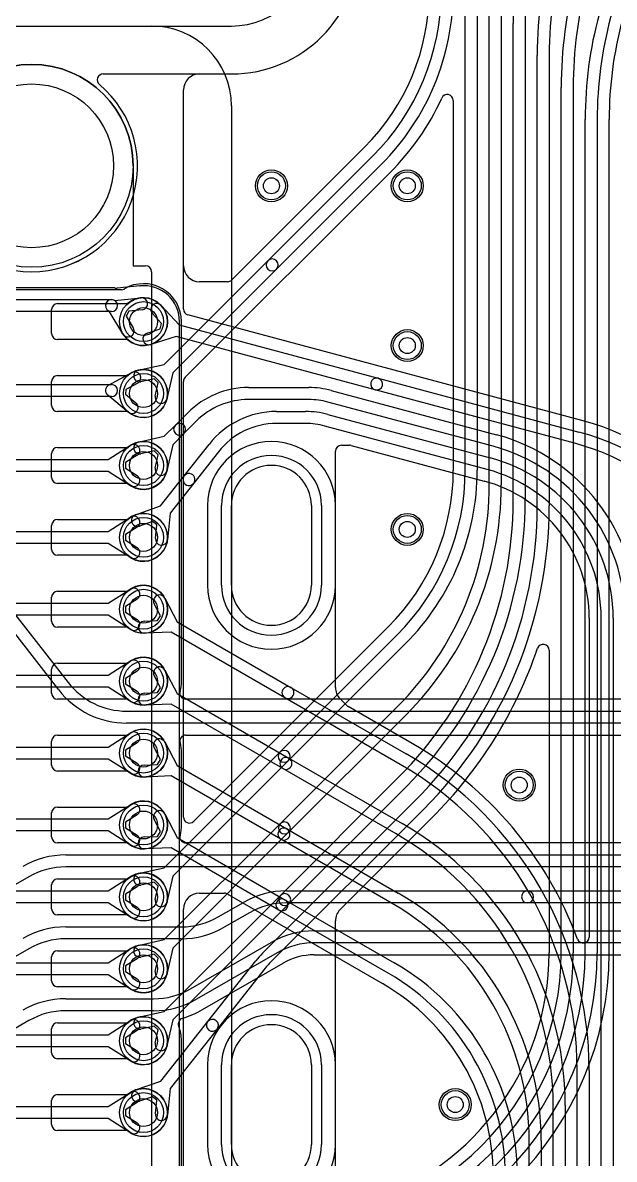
# Model space of a CAD drawing. Extents: x 0 to 57.1, y 0 to 59.8.
# Drawn here: x 40.39 to 47.79, y 30.32 to 44.54 of the extents above; entities that cross this region are included whole.
import ezdxf

# ---------------------------------------------------------------- set-up
doc = ezdxf.new("R2010")
doc.units = 0
for name, color, linetype in [('Hole', 1, 'CONTINUOUS'), ('L1', 3, 'CONTINUOUS'), ('L2', 3, 'CONTINUOUS'), ('L3', 3, 'CONTINUOUS'), ('L4', 3, 'CONTINUOUS'), ('Outline', 7, 'CONTINUOUS'), ('PartsArea-A', 111, 'CONTINUOUS'), ('PartsArea-B', 111, 'CONTINUOUS'), ('Resist-A', 2, 'CONTINUOUS'), ('Resist-B', 2, 'CONTINUOUS')]:
    doc.layers.add(name, color=color, linetype=linetype)

msp = doc.modelspace()

# ---------------------------------------------------------------- linework, layer by layer
at = {"layer": 'Hole'}
for p, q in [((43, 37.5), (43, 38.5)), ((44, 38.5), (44, 37.5)), ((43, 30.5), (43, 31.5)), ((44, 31.5), (44, 30.5))]:
    msp.add_line(p, q, dxfattribs=at)
for centre, radius in [((40.5, 42.75), 1.025), ((43.5, 42.5), 0.1), ((45.2, 42.5), 0.1), ((41.9, 40.8), 0.175), ((45.2, 40.5), 0.1), ((41.9, 39.9), 0.175), ((41.9, 39), 0.175), ((41.9, 38.1), 0.175), ((45.2, 38.2), 0.1), ((41.9, 37.2), 0.175), ((41.9, 36.3), 0.175), ((41.9, 35.4), 0.175), ((46.6, 35), 0.1), ((41.9, 34.5), 0.175), ((41.9, 33.6), 0.175), ((41.9, 32.7), 0.175), ((41.9, 31.8), 0.175), ((41.9, 30.9), 0.175), ((45.8, 31), 0.1)]:
    msp.add_circle(centre, radius, dxfattribs=at)
for centre, start, end in [((43.5, 38.5), 0, 180), ((43.5, 37.5), 180, 0), ((43.5, 31.5), 0, 180), ((43.5, 30.5), 180, 0)]:
    msp.add_arc(centre, 0.5, start, end, dxfattribs=at)
at = {"layer": 'L1'}
for p, q in [((45.925, 38.94264), (45.925, 45.27653)), ((46.075, 45.27653), (46.075, 38.94264)), ((46.225, 38.75685), (46.225, 44.93012)), ((46.375, 44.93012), (46.375, 38.75685)), ((46.525, 38.57107), (46.525, 44.53013)), ((46.675, 44.53013), (46.675, 38.57107)), ((46.825, 38.49533), (46.825, 44.13012)), ((46.975, 44.13012), (46.975, 38.49533)), ((42.6, 43.9), (43, 43.9)), ((42.4, 41.50004), (42.4, 43.7)), ((47.125, 32.9), (47.125, 43.73012)), ((47.275, 43.73012), (47.275, 32.9)), ((45.77496, 43.56781), (45.77496, 38.94264)), ((47.425, 32.9), (47.425, 43.33012)), ((47.575, 43.33012), (47.575, 32.9)), ((47.72504, 32.9), (47.72504, 43.33012)), ((44.66219, 42.98045), (43.00375, 41.32201)), ((43.45612, 41.56218), (44.76829, 42.87435)), ((44.87435, 42.76829), (43.56218, 41.45612)), ((42.422, 40.10374), (44.98045, 42.66219)), ((42.15936, 40.26542), (43.45612, 41.56218)), ((43.56218, 41.45612), (42.26542, 40.15936)), ((42.95072, 41.30004), (42.6, 41.30004)), ((40.825, 41.025), (41.70157, 41.025)), ((40.75, 40.65), (40.75, 40.95)), ((41.70157, 40.575), (40.825, 40.575)), ((41.83453, 40.19277), (42.15936, 40.26542)), ((40.825, 40.125), (41.70157, 40.125)), ((42.26542, 40.15936), (42.19277, 39.83453)), ((40.75, 39.75), (40.75, 40.05)), ((42.03412, 40.08371), (41.86727, 40.04639)), ((42.08371, 40.03412), (42.03412, 40.08371)), ((42.04639, 39.86727), (42.08371, 40.03412)), ((42.40004, 34.59929), (42.40004, 40.05073)), ((41.70157, 39.675), (40.825, 39.675)), ((40.75, 38.85), (40.75, 39.15)), ((40.825, 39.225), (41.70157, 39.225)), ((41.70157, 38.775), (40.825, 38.775)), ((42.69996, 38.5), (42.69996, 37.5)), ((44.30004, 37.5), (44.30004, 38.5)), ((40.825, 38.325), (41.70157, 38.325)), ((40.75, 37.95), (40.75, 38.25)), ((41.70157, 37.875), (40.825, 37.875)), ((40.825, 37.425), (41.70157, 37.425)), ((40.75, 37.05), (40.75, 37.35)), ((41.70157, 36.975), (40.825, 36.975)), ((44.96219, 36.98045), (42.52802, 34.54628)), ((43.60612, 35.41218), (45.06829, 36.87435)), ((45.17435, 36.76829), (43.71218, 35.30612)), ((46.97496, 36.68694), (46.97496, 32.9)), ((40.75, 36.15), (40.75, 36.45)), ((40.825, 36.525), (41.70157, 36.525)), ((41.70157, 36.075), (40.825, 36.075)), ((43.60967, 34.51573), (45.07539, 35.98147)), ((45.18146, 35.8754), (43.71573, 34.40967)), ((40.825, 35.625), (41.70157, 35.625)), ((40.75, 35.25), (40.75, 35.55)), ((42.15936, 33.96542), (43.60612, 35.41218)), ((43.71218, 35.30612), (42.26542, 33.85936)), ((41.70157, 35.175), (40.825, 35.175)), ((43.61322, 33.61928), (45.0825, 35.08856)), ((45.18857, 34.98249), (43.71928, 33.51322)), ((40.825, 34.725), (41.70157, 34.725)), ((43.38841, 32.89448), (45.29463, 34.80071)), ((40.75, 34.35), (40.75, 34.65)), ((45.4007, 34.69464), (43.49448, 32.78842)), ((44.35862, 33.44036), (45.5068, 34.58854)), ((42.15936, 33.06542), (43.60967, 34.51573)), ((43.71573, 34.40967), (42.26542, 32.95936)), ((41.70157, 34.275), (40.825, 34.275)), ((41.83453, 33.89277), (42.15936, 33.96542)), ((42.26542, 33.85936), (42.19277, 33.53453)), ((40.75, 33.45), (40.75, 33.75)), ((40.825, 33.825), (41.70157, 33.825)), ((42.03412, 33.78371), (41.86727, 33.74639)), ((42.08371, 33.73412), (42.03412, 33.78371)), ((42.04639, 33.56727), (42.08371, 33.73412)), ((42.15936, 32.16542), (43.61322, 33.61928)), ((43.71928, 33.51322), (42.26542, 32.05936)), ((41.70157, 33.375), (40.825, 33.375)), ((44.30004, 29.92894), (44.30004, 33.29894)), ((41.83453, 32.99277), (42.15936, 33.06542)), ((40.825, 32.925), (41.70157, 32.925)), ((42.03412, 32.88371), (41.86727, 32.84639)), ((42.08371, 32.83412), (42.03412, 32.88371)), ((42.26542, 32.95936), (42.19277, 32.63453)), ((40.75, 32.55), (40.75, 32.85)), ((42.04639, 32.66727), (42.08371, 32.83412)), ((42.70309, 32.03828), (43.30481, 32.80046)), ((43.42254, 32.70752), (42.82083, 31.94534)), ((41.70157, 32.475), (40.825, 32.475)), ((41.83453, 32.09277), (42.15936, 32.16542)), ((40.825, 32.025), (41.70157, 32.025)), ((42.11488, 31.29321), (42.70309, 32.03828)), ((42.26542, 32.05936), (42.19277, 31.73453)), ((40.75, 31.65), (40.75, 31.95)), ((42.03412, 31.98371), (41.86727, 31.94639)), ((42.08371, 31.93412), (42.03412, 31.98371)), ((42.04639, 31.76727), (42.08371, 31.93412)), ((42.82083, 31.94534), (42.23261, 31.20027)), ((41.70157, 31.575), (40.825, 31.575)), ((41.80077, 31.18312), (42.11488, 31.29321)), ((42.23261, 31.20027), (42.19841, 30.86918)), ((40.75, 30.75), (40.75, 31.05)), ((40.825, 31.125), (41.70157, 31.125)), ((42.01176, 31.09812), (41.85039, 31.04156)), ((42.06678, 31.05466), (42.01176, 31.09812)), ((42.04921, 30.8846), (42.06678, 31.05466)), ((41.70157, 30.675), (40.825, 30.675))]:
    msp.add_line(p, q, dxfattribs=at)
for centre, radius in [((43.5, 42.5), 0.2), ((45.2, 42.5), 0.2), ((41.9, 40.8), 0.3), ((45.2, 40.5), 0.2), ((41.9, 39.9), 0.3), ((41.9, 39), 0.3), ((41.9, 38.1), 0.3), ((45.2, 38.2), 0.2), ((41.9, 37.2), 0.3), ((41.9, 36.3), 0.3), ((41.9, 35.4), 0.3), ((46.6, 35), 0.2), ((41.9, 34.5), 0.3), ((41.9, 33.6), 0.3), ((41.9, 32.7), 0.3), ((41.9, 31.8), 0.3), ((41.9, 30.9), 0.3), ((45.8, 31), 0.2)]:
    msp.add_circle(centre, radius, dxfattribs=at)
for centre, radius, start, end in [((52.5, 44.53013), 5.975, 149.999991, 180), ((52.5, 44.53013), 5.825, 150.00001, 180), ((43, 45.5), 1.6, -90, 90), ((52.5, 44.13012), 5.675, 149.999979, 180), ((52.5, 44.13012), 5.525, 149.999998, 180), ((52.5, 43.73012), 5.375, 149.999873, 180), ((52.5, 43.73012), 5.225, 149.999881, 180), ((52.5, 43.33012), 5.075, 150.000006, 180), ((52.5, 43.33012), 4.925, 150.000017, 180), ((52.5, 43.33027), 4.77496, 150.00002, -179.9982), ((42.7, 44.94264), 2.77496, -45, 0), ((42.7, 44.94264), 2.925, -45, 0), ((42.7, 44.94264), 3.075, -45, 0), ((42.6, 43.7), 0.2, 90, 180), ((42.7, 44.94265), 3.22505, -45.000126, -24.621142), ((45.69999, 43.56781), 0.07497, 0, 155.380199), ((43.50915, 41.50915), 0.075, 135, -45), ((43.50915, 41.50915), 0.075, -45, 135), ((42.6, 41.50004), 0.2, 180, -90), ((42.95072, 41.37504), 0.075, -90, -45), ((40.825, 40.95), 0.075, 90, 180), ((41.9, 40.8), 0.3, -131.409429, 131.409429), ((40.825, 40.65), 0.075, 180, -90), ((40.825, 40.05), 0.075, 90, 180), ((41.9, 39.9), 0.3, -131.409429, 131.409429), ((41.8509, 40.11958), 0.075, 102.607528, -77.393385), ((42.47501, 40.05073), 0.07497, 135, 180), ((42.11958, 39.8509), 0.075, 167.392472, -12.606615), ((40.825, 39.75), 0.075, 180, -90), ((41.9, 39), 0.3, -131.409429, 131.409429), ((43.5, 38.5), 0.80004, 0, 180), ((40.825, 39.15), 0.075, 90, 180), ((40.825, 38.85), 0.075, 180, -90), ((43, 38.94264), 2.77496, -45, 0), ((43, 38.94264), 2.925, -45, 0), ((43, 38.94264), 3.075, -45, 0), ((42.3, 38.75686), 3.925, -45, -0.000146), ((42.3, 38.75686), 4.075, -45, -0.000141), ((41.6, 38.57106), 4.925, -45, 0.000116), ((41.6, 38.57106), 5.075, -45, 0.000113), ((41.6, 38.49534), 5.225, -45, -0.00011), ((41.6, 38.49534), 5.375, -45, -0.000107), ((40.825, 38.25), 0.075, 90, 180), ((41.9, 38.1), 0.3, -131.409429, 131.409429), ((40.825, 37.95), 0.075, 180, -90), ((40.825, 37.35), 0.075, 90, 180), ((41.9, 37.2), 0.3, -131.409429, 131.409429), ((43.5, 37.5), 0.80004, 180, 0), ((40.825, 37.05), 0.075, 180, -90), ((41.59999, 38.49535), 5.52506, -45, -18.840114), ((46.89999, 36.68694), 0.07497, 0, 161.159013), ((41.9, 36.3), 0.3, -131.409429, 131.409429), ((40.825, 36.45), 0.075, 90, 180), ((40.825, 36.15), 0.075, 180, -90), ((40.825, 35.55), 0.075, 90, 180), ((41.9, 35.4), 0.3, -131.409429, 131.409429), ((43.65915, 35.35915), 0.075, -45, 135), ((43.65915, 35.35915), 0.075, 135, -45), ((40.825, 35.25), 0.075, 180, -90), ((40.825, 34.65), 0.075, 90, 180), ((41.9, 34.5), 0.3, -131.409429, 131.409429), ((42.47501, 34.59929), 0.07497, 180, -45), ((43.6627, 34.4627), 0.075, 135, -45), ((43.6627, 34.4627), 0.075, -45, 135), ((40.825, 34.35), 0.075, 180, -90), ((41.9, 33.6), 0.3, -131.409429, 131.409429), ((41.8509, 33.81958), 0.075, 102.607528, -77.393385), ((40.825, 33.75), 0.075, 90, 180), ((43.66625, 33.56625), 0.075, 135, -45), ((43.66625, 33.56625), 0.075, -45, 135), ((40.825, 33.45), 0.075, 180, -90), ((42.11958, 33.5509), 0.075, 167.392472, -12.606615), ((44.50004, 33.29894), 0.2, 135, 180), ((40.825, 32.85), 0.075, 90, 180), ((41.9, 32.7), 0.3, -131.409429, 131.409429), ((41.8509, 32.91958), 0.075, 102.607528, -77.393385), ((44.14856, 32.13435), 1.075, 135.000754, 141.710286), ((43.7, 32.9), 3.875, -90, 0), ((43.7, 32.9), 3.725, -90, 0), ((43.7, 32.9), 3.575, -90, 0), ((43.7, 32.9), 3.425, -90, 0), ((43.7, 32.9), 4.02504, -90, 0), ((43.7, 32.90001), 3.27496, -75.360365, -0.000175), ((44.14856, 32.13435), 0.925, 135.000438, 141.710016), ((42.11958, 32.6509), 0.075, 167.392472, -12.606615), ((40.825, 32.55), 0.075, 180, -90), ((40.825, 31.95), 0.075, 90, 180), ((41.9, 31.8), 0.3, -131.409429, 131.409429), ((41.8509, 32.01958), 0.075, 102.607528, -77.393385), ((42.76196, 31.99181), 0.075, 141.713624, -38.289651), ((42.76196, 31.99181), 0.075, -38.286376, 141.709684), ((42.11958, 31.7509), 0.075, 167.392472, -12.606615), ((40.825, 31.65), 0.075, 180, -90), ((41.9, 30.9), 0.3, -131.409429, 131.409429), ((41.82558, 31.11234), 0.075, 109.316724, -70.684716), ((40.825, 31.05), 0.075, 90, 180), ((42.12381, 30.87689), 0.075, 174.099362, -5.897884), ((40.825, 30.75), 0.075, 180, -90)]:
    msp.add_arc(centre, radius, start, end, dxfattribs=at)
at = {"layer": 'L2'}
for p, q in [((41.39693, 43.9), (43, 43.9)), ((41.5, 41.22504), (32.8, 41.22504)), ((41.8543, 41.24772), (41.57054, 41.21876)), ((32.8, 41.075), (41.5, 41.075)), ((41.53354, 41.06708), (41.5384, 41.06465)), ((41.5384, 41.06465), (41.86953, 41.09845)), ((41.5, 40.925), (32.82271, 40.925)), ((41.47133, 40.93049), (41.46646, 40.93292)), ((41.64296, 40.64531), (41.47133, 40.93049)), ((41.71467, 40.93187), (41.68331, 40.86915)), ((41.68331, 40.86915), (41.77148, 40.72265)), ((41.88477, 40.94923), (41.71467, 40.93187)), ((42.35004, 28.2), (42.35004, 40.8)), ((41.46398, 40.00328), (41.75591, 40.16313)), ((32.8, 40.0125), (41.5, 40.0125)), ((41.82795, 40.03157), (41.67948, 39.95027)), ((41.5, 39.8625), (32.80467, 39.8625)), ((41.70951, 39.66824), (41.45238, 39.87956)), ((41.67948, 39.95027), (41.67398, 39.89159)), ((41.67398, 39.89159), (41.80475, 39.78412)), ((41.45822, 39.075), (41.73928, 39.25331)), ((41.81964, 39.12665), (41.67526, 39.03505)), ((32.79766, 39.075), (41.45822, 39.075)), ((41.67526, 39.03505), (41.67526, 38.96495)), ((41.45822, 38.925), (32.79766, 38.925)), ((41.73928, 38.74669), (41.45822, 38.925)), ((41.67526, 38.96495), (41.81964, 38.87335)), ((42.69996, 38.5), (42.69996, 37.5)), ((44.30004, 37.5), (44.30004, 38.5)), ((41.45822, 38.175), (41.73928, 38.35331)), ((32.79766, 38.175), (41.45822, 38.175)), ((41.81964, 38.22665), (41.67526, 38.13505)), ((41.67526, 38.13505), (41.67526, 38.06495)), ((41.45822, 38.025), (32.79766, 38.025)), ((41.73928, 37.84669), (41.45822, 38.025)), ((41.67526, 38.06495), (41.81964, 37.97335)), ((41.45822, 37.275), (41.73928, 37.45331)), ((32.79766, 37.275), (41.45822, 37.275)), ((41.81964, 37.32665), (41.67526, 37.23505)), ((41.67526, 37.23505), (41.67526, 37.16495)), ((41.67526, 37.16495), (41.81964, 37.07335)), ((41.45822, 37.125), (32.79766, 37.125)), ((41.73928, 36.94669), (41.45822, 37.125)), ((41.45822, 36.375), (41.73928, 36.55331)), ((41.81964, 36.42665), (41.67526, 36.33505)), ((32.79766, 36.375), (41.45822, 36.375)), ((41.67526, 36.33505), (41.67526, 36.26495)), ((41.45822, 36.225), (32.79766, 36.225)), ((41.73928, 36.04669), (41.45822, 36.225)), ((41.67526, 36.26495), (41.81964, 36.17335)), ((41.45822, 35.475), (41.73928, 35.65331)), ((32.79766, 35.475), (41.45822, 35.475)), ((41.81964, 35.52665), (41.67526, 35.43505)), ((41.67526, 35.43505), (41.67526, 35.36495)), ((41.45822, 35.325), (32.79766, 35.325)), ((41.73928, 35.14669), (41.45822, 35.325)), ((41.67526, 35.36495), (41.81964, 35.27335)), ((41.45822, 34.575), (41.73928, 34.75331)), ((32.79766, 34.575), (41.45822, 34.575)), ((41.81964, 34.62665), (41.67526, 34.53505)), ((41.45822, 34.425), (32.79766, 34.425)), ((41.73928, 34.24669), (41.45822, 34.425)), ((41.67526, 34.53505), (41.67526, 34.46495)), ((41.67526, 34.46495), (41.81964, 34.37335)), ((41.45822, 33.675), (41.73928, 33.85331)), ((41.81964, 33.72665), (41.67526, 33.63505)), ((32.79766, 33.675), (41.45822, 33.675)), ((41.67526, 33.63505), (41.67526, 33.56495)), ((41.45822, 33.525), (32.79766, 33.525)), ((41.73928, 33.34669), (41.45822, 33.525)), ((41.67526, 33.56495), (41.81964, 33.47335)), ((41.45822, 32.775), (41.73928, 32.95331)), ((32.79766, 32.775), (41.45822, 32.775)), ((41.81964, 32.82665), (41.67526, 32.73505)), ((41.67526, 32.73505), (41.67526, 32.66495)), ((41.45822, 32.625), (32.79766, 32.625)), ((41.73928, 32.44669), (41.45822, 32.625)), ((41.67526, 32.66495), (41.81964, 32.57335)), ((41.45822, 31.875), (41.73928, 32.05331)), ((32.79766, 31.875), (41.45822, 31.875)), ((41.81964, 31.92665), (41.67526, 31.83505)), ((41.45822, 31.725), (32.79766, 31.725)), ((41.73928, 31.54669), (41.45822, 31.725)), ((41.67526, 31.83505), (41.67526, 31.76495)), ((41.67526, 31.76495), (41.81964, 31.67335)), ((42.69996, 31.5), (42.69996, 30.5)), ((44.30004, 30.5), (44.30004, 31.5)), ((41.45822, 30.975), (41.73928, 31.15331)), ((41.81964, 31.02665), (41.67526, 30.93505)), ((32.79766, 30.975), (41.45822, 30.975)), ((41.67526, 30.93505), (41.67526, 30.86495)), ((41.45822, 30.825), (32.79766, 30.825)), ((41.73928, 30.64669), (41.45822, 30.825)), ((41.67526, 30.86495), (41.81964, 30.77335))]:
    msp.add_line(p, q, dxfattribs=at)
for centre, radius in [((43.5, 42.5), 0.2), ((45.2, 42.5), 0.2), ((41.9, 40.8), 0.3), ((45.2, 40.5), 0.2), ((41.9, 39.9), 0.3), ((41.9, 39), 0.3), ((41.9, 38.1), 0.3), ((45.2, 38.2), 0.2), ((41.9, 37.2), 0.3), ((41.9, 36.3), 0.3), ((41.9, 35.4), 0.3), ((46.6, 35), 0.2), ((41.9, 34.5), 0.3), ((41.9, 33.6), 0.3), ((41.9, 32.7), 0.3), ((41.9, 31.8), 0.3), ((41.9, 30.9), 0.3), ((45.8, 31), 0.2)]:
    msp.add_circle(centre, radius, dxfattribs=at)
for centre, radius, start, end in [((43, 45.5), 1.6, -90, 90), ((41.39693, 43.825), 0.075, 90, -129.839804), ((40.5, 42.75), 1.32504, 129.840063, 50.159937), ((41.50001, 40.99999), 0.22505, 77.896175, 90.002546), ((41.56293, 41.29337), 0.075, -102.107029, -84.17614), ((41.84669, 41.32233), 0.075, -84.17614, -84.084164), ((41.87762, 41.02389), 0.22504, 95.54111, 95.917319), ((41.84881, 41.32254), 0.075, -84.582847, -84.406475), ((41.9, 40.8), 0.45004, 0, 95.595315), ((41.5, 41), 0.075, 63.434949, -116.565051), ((41.5, 41), 0.075, -90, 90), ((41.87715, 41.02384), 0.075, -84.168539, 95.827949), ((41.70722, 40.68398), 0.075, -148.961563, 31.041338), ((41.79193, 40.09735), 0.075, -61.295643, 118.703472), ((41.5, 39.9375), 0.075, 118.704357, -129.416262), ((41.5, 39.9375), 0.075, -90, 90), ((41.75713, 39.72618), 0.075, -129.416262, 50.585229), ((41.77946, 39.18998), 0.075, -57.606734, 122.392259), ((43.5, 38.5), 0.80004, 0, 180), ((41.77946, 38.81002), 0.075, -122.393266, 57.607741), ((41.77946, 38.28998), 0.075, -57.606734, 122.392259), ((41.77946, 37.91002), 0.075, -122.393266, 57.607741), ((41.77946, 37.38998), 0.075, -57.606734, 122.392259), ((43.5, 37.5), 0.80004, 180, 0), ((41.77946, 37.01002), 0.075, -122.393266, 57.607741), ((41.77946, 36.48998), 0.075, -57.606734, 122.392259), ((41.77946, 36.11002), 0.075, -122.393266, 57.607741), ((41.77946, 35.58998), 0.075, -57.606734, 122.392259), ((41.77946, 35.21002), 0.075, -122.393266, 57.607741), ((41.77946, 34.68998), 0.075, -57.606734, 122.392259), ((41.77946, 34.31002), 0.075, -122.393266, 57.607741), ((41.77946, 33.78998), 0.075, -57.606734, 122.392259), ((41.77946, 33.41002), 0.075, -122.393266, 57.607741), ((41.77946, 32.88998), 0.075, -57.606734, 122.392259), ((41.77946, 32.51002), 0.075, -122.393266, 57.607741), ((43.5, 31.5), 0.80004, 0, 180), ((41.77946, 31.98998), 0.075, -57.606734, 122.392259), ((41.77946, 31.61002), 0.075, -122.393266, 57.607741), ((41.77946, 31.08998), 0.075, -57.606734, 122.392259), ((41.77946, 30.71002), 0.075, -122.393266, 57.607741), ((43.5, 30.5), 0.80004, 180, 0)]:
    msp.add_arc(centre, radius, start, end, dxfattribs=at)
at = {"layer": 'L3'}
for p, q in [((41.39694, 43.9), (43, 43.9)), ((41.62271, 41.20004), (37.8, 41.20004)), ((42.37504, 36.3), (42.37504, 40.8)), ((42.69996, 38.5), (42.69996, 37.5)), ((44.30004, 37.5), (44.30004, 38.5)), ((40.18799, 37.27331), (40.95894, 36.2821)), ((40.84054, 36.19), (40.06959, 37.18121)), ((48.77644, 36.07504), (42.4292, 36.07504)), ((41.68907, 35.925), (48.77644, 35.925)), ((48.77644, 35.775), (41.68907, 35.775)), ((42.4292, 35.62496), (48.66857, 35.62496)), ((42.37504, 34.5), (42.37504, 35.4)), ((48.80622, 34.27504), (42.4292, 34.27504)), ((40.9268, 34.125), (48.80622, 34.125)), ((48.80622, 33.975), (40.9268, 33.975)), ((40.4643, 33.85107), (39.98276, 33.57306)), ((43.68757, 33.675), (46.70378, 33.675)), ((46.70378, 33.675), (49.70233, 33.675)), ((42.83474, 33.34893), (43.15007, 33.53098)), ((46.70378, 33.525), (43.68757, 33.525)), ((49.70233, 33.525), (46.70378, 33.525)), ((43.22507, 33.40107), (42.90974, 33.21902)), ((40.9268, 33.225), (42.37224, 33.225)), ((44.03398, 33.175), (50.26626, 33.175)), ((42.37224, 33.075), (40.9268, 33.075)), ((42.48834, 32.44893), (43.49648, 33.03098)), ((50.26626, 33.025), (44.03398, 33.025)), ((40.4643, 32.95107), (39.98276, 32.67306)), ((43.57148, 32.90107), (42.56334, 32.31902)), ((44.03398, 32.87496), (50.26626, 32.87496)), ((42.63837, 32.18909), (43.64648, 32.77112)), ((40.9268, 32.325), (42.02584, 32.325)), ((42.02584, 32.175), (40.9268, 32.175)), ((40.4643, 32.05107), (39.98276, 31.77306)), ((42.37504, 28.62504), (42.37504, 31.8)), ((42.69996, 31.5), (42.69996, 30.5)), ((44.30004, 30.5), (44.30004, 31.5))]:
    msp.add_line(p, q, dxfattribs=at)
for centre in [(43.5, 42.5), (45.2, 42.5), (45.2, 40.5), (45.2, 38.2), (46.6, 35), (45.8, 31)]:
    msp.add_circle(centre, 0.2, dxfattribs=at)
for centre, radius, start, end in [((43, 45.5), 1.6, -90, 90), ((41.39693, 43.825), 0.075, 89.992361, -129.839804), ((40.50001, 42.74998), 1.32505, 129.840118, 50.160823), ((41.89999, 40.79999), 0.47505, 0.001206, 120.269981), ((41.62271, 41.27504), 0.075, -90, -63.428116), ((41.62273, 41.27505), 0.075, -63.445198, -59.735864), ((43.5, 38.5), 0.80004, 0, 180), ((43.5, 37.5), 0.80004, 180, 0), ((41.68907, 36.84997), 0.92497, -142.125167, -90), ((41.9, 36.3), 0.47504, -15.820973, 0), ((41.68907, 36.84997), 1.07497, -142.124923, -90), ((42.4292, 36.15004), 0.075, 164.177376, -90), ((42.4292, 35.54996), 0.075, 90, -164.177376), ((41.9, 35.4), 0.47504, 0, 15.820973), ((41.9, 34.5), 0.47504, -15.820973, 0), ((42.4292, 34.35004), 0.075, 164.177376, -90), ((40.9268, 33.05), 1.075, 90, 119.999868), ((40.9268, 33.05), 0.925, 90, 120.000108), ((43.68757, 32.6), 1.075, 90, 119.999868), ((46.70378, 33.6), 0.075, 90, -90), ((46.70378, 33.6), 0.075, -90, 90), ((43.68757, 32.6), 0.925, 90, 120.000108), ((42.37224, 34.15), 0.925, -90, -59.999892), ((40.9268, 32.15), 1.075, 90, 119.999868), ((42.37224, 34.15), 1.075, -90, -60.000072), ((44.03398, 32.1), 1.075, 90, 120.000155), ((40.9268, 32.15), 0.925, 90, 120.000108), ((44.03398, 32.1), 0.925, 90, 120.000108), ((44.03398, 32.1), 0.77496, 90, 119.862721), ((43.68466, 32.70657), 0.075, 119.922082, 120.603443), ((43.68505, 32.70679), 0.075, 119.507986, 120.264136), ((42.02584, 33.25), 0.925, -90, -59.999892), ((40.9268, 31.25), 1.075, 90, 119.999868), ((42.02584, 33.25), 1.075, -90, -60.000072), ((43.5, 31.5), 0.80004, 0, 180), ((40.9268, 31.25), 0.925, 90, 120.000108), ((42.02587, 33.25001), 1.22504, -72.846723, -60.000909), ((42.40929, 32.0078), 0.07501, 107.154404, -157.808501), ((42.40964, 32.00692), 0.075, -158.531949, -157.904929), ((41.89997, 31.8), 0.47507, 0, 22.096808), ((43.5, 30.5), 0.80004, 180, 0)]:
    msp.add_arc(centre, radius, start, end, dxfattribs=at)
at = {"layer": 'L4'}
for p, q in [((42.6, 43.9), (43, 43.9)), ((42.4, 40.95655), (42.4, 43.7)), ((40.825, 41.025), (41.70157, 41.025)), ((42.12081, 41.00308), (42.34614, 40.7581)), ((40.75, 40.65), (40.75, 40.95)), ((42.12616, 40.77569), (42.01041, 40.90154)), ((47.3847, 39.56336), (42.45559, 40.88411)), ((41.94485, 40.65686), (42.10799, 40.70797)), ((42.10799, 40.70797), (42.12616, 40.77569)), ((42.34614, 40.7581), (44.83548, 40.09108)), ((41.70157, 40.575), (40.825, 40.575)), ((42.30732, 40.61322), (41.98969, 40.51372)), ((44.79666, 39.9462), (42.30732, 40.61322)), ((40.825, 40.125), (41.70157, 40.125)), ((40.75, 39.75), (40.75, 40.05)), ((43.21421, 39.975), (43.96803, 39.975)), ((44.83548, 40.09108), (47.34587, 39.41843)), ((44.24626, 39.93837), (46.31469, 39.38414)), ((47.30705, 39.27354), (44.79666, 39.9462)), ((43.96803, 39.825), (43.21421, 39.825)), ((46.27587, 39.23926), (44.20744, 39.79348)), ((41.70157, 39.675), (40.825, 39.675)), ((42.29901, 39.50507), (42.45408, 39.66014)), ((42.56015, 39.55407), (42.40507, 39.39901)), ((43.56462, 39.675), (43.92846, 39.675)), ((44.20669, 39.63837), (46.23703, 39.09435)), ((42.15936, 39.36542), (42.29901, 39.50507)), ((43.92846, 39.525), (43.56462, 39.525)), ((46.19821, 38.94946), (44.16787, 39.49348)), ((41.83453, 39.29277), (42.15936, 39.36542)), ((42.40507, 39.39901), (42.26542, 39.25936)), ((42.40992, 38.87037), (42.71933, 39.26416)), ((40.75, 38.85), (40.75, 39.15)), ((40.825, 39.225), (41.70157, 39.225)), ((42.03412, 39.18371), (41.86727, 39.14639)), ((42.08371, 39.13412), (42.03412, 39.18371)), ((42.04639, 38.96727), (42.08371, 39.13412)), ((42.26542, 39.25936), (42.19277, 38.93453)), ((42.83727, 39.17148), (42.52786, 38.77769)), ((44.30004, 36.2206), (44.30004, 39.17759)), ((44.37501, 39.25256), (44.47741, 39.25256)), ((44.49681, 39.25001), (46.15937, 38.80454)), ((42.11396, 38.49371), (42.40992, 38.87037)), ((41.70157, 38.775), (40.825, 38.775)), ((42.52786, 38.77769), (42.23191, 38.40103)), ((41.80011, 38.38288), (42.11396, 38.49371)), ((40.825, 38.325), (41.70157, 38.325)), ((42.01129, 38.29838), (41.85005, 38.24144)), ((42.06641, 38.25506), (42.01129, 38.29838)), ((42.23191, 38.40103), (42.19848, 38.06987)), ((40.75, 37.95), (40.75, 38.25)), ((42.04924, 38.08493), (42.06641, 38.25506)), ((41.70157, 37.875), (40.825, 37.875)), ((40.825, 37.425), (41.70157, 37.425)), ((40.75, 37.05), (40.75, 37.35)), ((42.16585, 37.33901), (42.32008, 37.04407)), ((42.11216, 37.118), (42.03293, 37.26951)), ((41.90627, 37.05013), (42.0771, 37.05727)), ((42.0771, 37.05727), (42.11216, 37.118)), ((42.32008, 37.04407), (43.74435, 36.22176)), ((47.47495, 37.09005), (47.47495, 33.09689)), ((47.62499, 17.161), (47.62499, 37.09005)), ((47.77499, 37.09005), (47.77499, 17.161)), ((41.70157, 36.975), (40.825, 36.975)), ((42.24509, 36.91416), (41.91253, 36.90027)), ((43.66935, 36.09186), (42.24509, 36.91416)), ((40.75, 36.15), (40.75, 36.45)), ((40.825, 36.525), (41.70157, 36.525)), ((42.16585, 36.43901), (42.32008, 36.14407)), ((42.11216, 36.218), (42.03293, 36.36951)), ((41.90627, 36.15013), (42.0771, 36.15727)), ((42.0771, 36.15727), (42.11216, 36.218)), ((42.32008, 36.14407), (43.71935, 35.33619)), ((43.74435, 36.22176), (45.18749, 35.38857)), ((41.70157, 36.075), (40.825, 36.075)), ((42.24509, 36.01416), (41.91253, 36.00027)), ((43.64435, 35.20629), (42.24509, 36.01416)), ((45.11249, 35.25866), (43.66935, 36.09186)), ((44.44344, 35.99436), (44.35862, 36.07918)), ((45.26251, 35.51851), (44.45897, 35.98244)), ((40.825, 35.625), (41.70157, 35.625)), ((40.75, 35.25), (40.75, 35.55)), ((42.11216, 35.318), (42.03293, 35.46951)), ((42.16585, 35.53901), (42.32008, 35.24406)), ((42.0771, 35.25727), (42.11216, 35.318)), ((43.71935, 35.33619), (45.13749, 34.51743)), ((41.70157, 35.175), (40.825, 35.175)), ((41.90627, 35.25013), (42.0771, 35.25727)), ((42.32008, 35.24406), (43.69435, 34.45062)), ((45.06249, 34.38753), (43.64435, 35.20629)), ((42.24509, 35.11416), (41.91253, 35.10027)), ((43.61935, 34.32072), (42.24509, 35.11416)), ((40.825, 34.725), (41.70157, 34.725)), ((40.75, 34.35), (40.75, 34.65)), ((42.11216, 34.418), (42.03293, 34.56951)), ((42.16585, 34.63901), (42.32008, 34.34407)), ((43.69435, 34.45062), (45.08748, 33.64631)), ((41.90627, 34.35013), (42.0771, 34.35727)), ((42.0771, 34.35727), (42.11216, 34.418)), ((42.32008, 34.34407), (43.66935, 33.56506)), ((45.01248, 33.5164), (43.61935, 34.32072)), ((41.70157, 34.275), (40.825, 34.275)), ((42.24509, 34.21416), (41.91253, 34.20027)), ((43.59435, 33.43516), (42.24509, 34.21416)), ((40.75, 33.45), (40.75, 33.75)), ((40.825, 33.825), (41.70157, 33.825)), ((42.60005, 33.6471), (42.9071, 33.6471)), ((42.9446, 33.63705), (44.88754, 32.51532)), ((42.40004, 28.2), (42.40005, 33.4471)), ((44.96248, 32.64527), (43.59435, 33.43516)), ((43.66935, 33.56506), (45.03748, 32.77517)), ((41.70157, 33.375), (40.825, 33.375)), ((40.825, 32.925), (41.70157, 32.925)), ((40.75, 32.55), (40.75, 32.85)), ((41.70157, 32.475), (40.825, 32.475)), ((40.825, 32.025), (41.70157, 32.025)), ((40.75, 31.65), (40.75, 31.95)), ((41.70157, 31.575), (40.825, 31.575)), ((42.69996, 31.5), (42.69996, 30.5)), ((44.30004, 30.5), (44.30004, 31.5)), ((47.32499, 18.55866), (47.32499, 31.4265)), ((47.47499, 31.4265), (47.47499, 18.55866)), ((40.75, 30.75), (40.75, 31.05)), ((40.825, 31.125), (41.70157, 31.125)), ((47.02499, 19.75632), (47.02499, 30.98838)), ((47.17499, 30.98838), (47.17499, 19.75632)), ((41.70157, 30.675), (40.825, 30.675)), ((46.72499, 20.95399), (46.72499, 30.55026)), ((46.87499, 30.55026), (46.87499, 20.95399))]:
    msp.add_line(p, q, dxfattribs=at)
for centre, radius in [((43.5, 42.5), 0.2), ((45.2, 42.5), 0.2), ((41.9, 40.8), 0.3), ((45.2, 40.5), 0.2), ((41.9, 39.9), 0.3), ((41.9, 39), 0.3), ((41.9, 38.1), 0.3), ((45.2, 38.2), 0.2), ((41.9, 37.2), 0.3), ((41.9, 36.3), 0.3), ((41.9, 35.4), 0.3), ((46.6, 35), 0.2), ((41.9, 34.5), 0.3), ((41.9, 33.6), 0.3), ((41.9, 32.7), 0.3), ((41.9, 31.8), 0.3), ((41.9, 30.9), 0.3), ((45.8, 31), 0.2)]:
    msp.add_circle(centre, radius, dxfattribs=at)
for centre, radius, start, end in [((43, 45.5), 1.6, -90, 90), ((42.6, 43.7), 0.2, 90, 180), ((40.825, 40.95), 0.075, 90, 180), ((41.9, 40.8), 0.3, -131.409429, 131.409429), ((42.06561, 40.95231), 0.075, 42.606185, -137.392983), ((42.475, 40.95655), 0.075, 180, -104.999823), ((40.825, 40.65), 0.075, 180, -90), ((41.96727, 40.58529), 0.075, 107.393673, -72.606362), ((40.825, 40.05), 0.075, 90, 180), ((41.9, 39.9), 0.3, -131.409429, 131.409429), ((43.21422, 38.9), 1.075, 90.000533, 135), ((43.96803, 38.9), 1.075, 75.000021, 90), ((44.81607, 40.01864), 0.075, 75.000177, -104.999852), ((44.81607, 40.01864), 0.075, -104.999823, 74.999974), ((40.825, 39.75), 0.075, 180, -90), ((43.21422, 38.9), 0.925, 90.000619, 135), ((43.96803, 38.9), 0.925, 74.999835, 90), ((43.56462, 38.6), 1.075, 90, 141.842902), ((43.92846, 38.6), 1.075, 75.000021, 90), ((46.55, 36.44821), 3.22504, 0, 75.000033), ((42.35204, 39.45204), 0.075, 135, -45), ((42.35204, 39.45204), 0.075, -45, 135), ((43.56462, 38.6), 0.925, 90, 141.843226), ((43.92846, 38.6), 0.925, 74.999835, 90), ((46.55, 36.44821), 3.075, 0, 74.999965), ((41.9, 39), 0.3, -131.409429, 131.409429), ((41.8509, 39.21958), 0.075, 102.607528, -77.393385), ((45.7, 37.09007), 2.375, -0.000241, 75.000095), ((46.55, 36.44821), 2.925, 0, 74.999903), ((40.825, 39.15), 0.075, 90, 180), ((44.37501, 39.17759), 0.07497, 90, 180), ((44.47741, 39.17759), 0.07497, 75.003603, 90), ((45.7, 37.09007), 2.225, -0.000258, 75.000093), ((45.69999, 37.09005), 2.075, 0, 75.000212), ((40.825, 38.85), 0.075, 180, -90), ((42.11958, 38.9509), 0.075, 167.392472, -12.606615), ((42.46889, 38.82403), 0.075, 141.838912, -38.157548), ((42.46889, 38.82403), 0.075, -38.161088, 141.842319), ((45.69999, 37.09005), 1.925, 0, 75.000213), ((45.69999, 37.09006), 1.77496, -0.000323, 75.000422), ((40.825, 38.25), 0.075, 90, 180), ((41.9, 38.1), 0.3, -131.409429, 131.409429), ((41.82508, 38.31216), 0.075, 109.447239, -70.551362), ((42.12386, 38.0774), 0.075, 174.237716, -5.764609), ((40.825, 37.95), 0.075, 180, -90), ((40.825, 37.35), 0.075, 90, 180), ((41.9, 37.2), 0.3, -131.409429, 131.409429), ((42.09939, 37.30426), 0.075, 27.603759, -152.394439), ((40.825, 37.05), 0.075, 180, -90), ((41.9094, 36.9752), 0.075, 92.391987, -87.608137), ((41.9, 36.3), 0.3, -131.409429, 131.409429), ((40.825, 36.45), 0.075, 90, 180), ((42.09939, 36.40426), 0.075, 27.603759, -152.394439), ((40.825, 36.15), 0.075, 180, -90), ((41.9094, 36.0752), 0.075, 92.391987, -87.608137), ((43.70685, 36.15681), 0.075, 59.999272, -119.999784), ((43.70685, 36.15681), 0.075, -120.000728, 59.999889), ((44.50004, 36.2206), 0.2, 180, -135), ((44.49645, 36.04737), 0.07497, -135, -119.995133), ((40.825, 35.55), 0.075, 90, 180), ((41.9, 35.4), 0.3, -131.409429, 131.409429), ((42.09939, 35.50426), 0.075, 27.603759, -152.394439), ((42.89999, 31.42651), 4.72504, 20.364717, 59.999972), ((43.68185, 35.27124), 0.075, 59.999272, -119.999894), ((43.68185, 35.27124), 0.075, -120.000728, 59.999797), ((42.89999, 31.4265), 4.575, 0, 60.000036), ((40.825, 35.25), 0.075, 180, -90), ((41.9094, 35.1752), 0.075, 92.391987, -87.608137), ((42.89999, 31.4265), 4.425, 0, 59.999984), ((40.825, 34.65), 0.075, 90, 180), ((41.9, 34.5), 0.3, -131.409429, 131.409429), ((42.09939, 34.60426), 0.075, 27.603759, -152.394439), ((43.65685, 34.38567), 0.075, 59.999272, -119.999877), ((43.65685, 34.38567), 0.075, -120.000728, 59.999702), ((43.09999, 30.98838), 4.075, 0, 59.999988), ((40.825, 34.35), 0.075, 180, -90), ((41.9094, 34.2752), 0.075, 92.391987, -87.608137), ((43.09999, 30.98838), 3.925, 0, 60.000002), ((41.9, 33.6), 0.3, -131.409429, 131.409429), ((40.825, 33.75), 0.075, 90, 180), ((42.60005, 33.4471), 0.2, 90, 179.999895), ((42.9071, 33.5721), 0.075, 59.999272, 90), ((43.63185, 33.50011), 0.075, 59.999272, -119.999993), ((43.29999, 30.55026), 3.575, 0, 60.000151), ((40.825, 33.45), 0.075, 180, -90), ((43.63185, 33.50011), 0.075, -120.000728, 59.999853), ((43.29999, 30.55026), 3.425, 0, 60.00017), ((47.39998, 33.09689), 0.07497, -159.633595, 0), ((40.825, 32.85), 0.075, 90, 180), ((41.9, 32.7), 0.3, -131.409429, 131.409429), ((43.49999, 30.11214), 3.075, 0, 60.000202), ((43.49999, 30.11214), 2.925, 0, 60.000225), ((40.825, 32.55), 0.075, 180, -90), ((43.49997, 30.11217), 2.77498, -0.000413, 59.998021), ((43.5, 31.5), 0.80004, 0, 180), ((40.825, 31.95), 0.075, 90, 180), ((41.9, 31.8), 0.3, -131.409429, 131.409429), ((40.825, 31.65), 0.075, 180, -90), ((41.9, 30.9), 0.3, -131.409429, 131.409429), ((40.825, 31.05), 0.075, 90, 180), ((40.825, 30.75), 0.075, 180, -90), ((43.5, 30.5), 0.80004, 180, 0)]:
    msp.add_arc(centre, radius, start, end, dxfattribs=at)
at = {"layer": 'Outline'}
msp.add_line((39, 44.5), (43, 44.5), dxfattribs=at)
msp.add_arc((43, 45.5), 1, -90, 90, dxfattribs=at)
at = {"layer": 'PartsArea-A'}
for p, q in [((39, 44.5), (42, 44.5)), ((43, 43.5), (43, 25.5))]:
    msp.add_line(p, q, dxfattribs=at)
msp.add_arc((42, 43.5), 1, 0, 90, dxfattribs=at)
at = {"layer": 'PartsArea-B'}
for p, q in [((39, 44.5), (42, 44.5)), ((43, 43.5), (43, 25.5))]:
    msp.add_line(p, q, dxfattribs=at)
msp.add_arc((42, 43.5), 1, 0, 90, dxfattribs=at)
at = {"layer": 'Resist-A'}
for p, q in [((41.77, 42.75), (41.77, 41.5)), ((41.77, 41.5), (41.925, 41.5)), ((42, 41.425), (42, 27.575)), ((42.875, 37.5), (42.875, 38.5)), ((44.125, 38.5), (44.125, 37.5)), ((42.875, 30.5), (42.875, 31.5)), ((44.125, 31.5), (44.125, 30.5))]:
    msp.add_line(p, q, dxfattribs=at)
for centre, radius in [((40.5, 42.75), 1.27), ((43.5, 42.5), 0.175), ((45.2, 42.5), 0.175), ((41.9, 40.8), 0.25), ((45.2, 40.5), 0.175), ((41.9, 39.9), 0.25), ((41.9, 39), 0.25), ((41.9, 38.1), 0.25), ((45.2, 38.2), 0.175), ((41.9, 37.2), 0.25), ((41.9, 36.3), 0.25), ((41.9, 35.4), 0.25), ((46.6, 35), 0.175), ((41.9, 34.5), 0.25), ((41.9, 33.6), 0.25), ((41.9, 32.7), 0.25), ((41.9, 31.8), 0.25), ((45.8, 31), 0.175), ((41.9, 30.9), 0.25)]:
    msp.add_circle(centre, radius, dxfattribs=at)
for centre, radius, start, end in [((40.5, 42.75), 1.27, 0, 180), ((41.925, 41.425), 0.075, 0, 90), ((43.5, 38.5), 0.625, 0, 180), ((43.5, 37.5), 0.625, 180, 0), ((43.5, 31.5), 0.625, 0, 180), ((43.5, 30.5), 0.625, 180, 0)]:
    msp.add_arc(centre, radius, start, end, dxfattribs=at)
at = {"layer": 'Resist-B'}
for p, q in [((41.77, 42.75), (41.77, 41.5)), ((41.77, 41.5), (41.925, 41.5)), ((42, 41.425), (42, 27.575)), ((42.875, 37.5), (42.875, 38.5)), ((44.125, 38.5), (44.125, 37.5)), ((42.875, 30.5), (42.875, 31.5)), ((44.125, 31.5), (44.125, 30.5))]:
    msp.add_line(p, q, dxfattribs=at)
for centre, radius in [((40.5, 42.75), 1.27), ((43.5, 42.5), 0.175), ((45.2, 42.5), 0.175), ((41.9, 40.8), 0.25), ((45.2, 40.5), 0.175), ((41.9, 39.9), 0.25), ((41.9, 39), 0.25), ((41.9, 38.1), 0.25), ((45.2, 38.2), 0.175), ((41.9, 37.2), 0.25), ((41.9, 36.3), 0.25), ((41.9, 35.4), 0.25), ((46.6, 35), 0.175), ((41.9, 34.5), 0.25), ((41.9, 33.6), 0.25), ((41.9, 32.7), 0.25), ((41.9, 31.8), 0.25), ((45.8, 31), 0.175), ((41.9, 30.9), 0.25)]:
    msp.add_circle(centre, radius, dxfattribs=at)
for centre, radius, start, end in [((40.5, 42.75), 1.27, 0, 180), ((41.925, 41.425), 0.075, 0, 90), ((43.5, 38.5), 0.625, 0, 180), ((43.5, 37.5), 0.625, 180, 0), ((43.5, 31.5), 0.625, 0, 180), ((43.5, 30.5), 0.625, 180, 0)]:
    msp.add_arc(centre, radius, start, end, dxfattribs=at)

doc.saveas('drawing.dxf')
